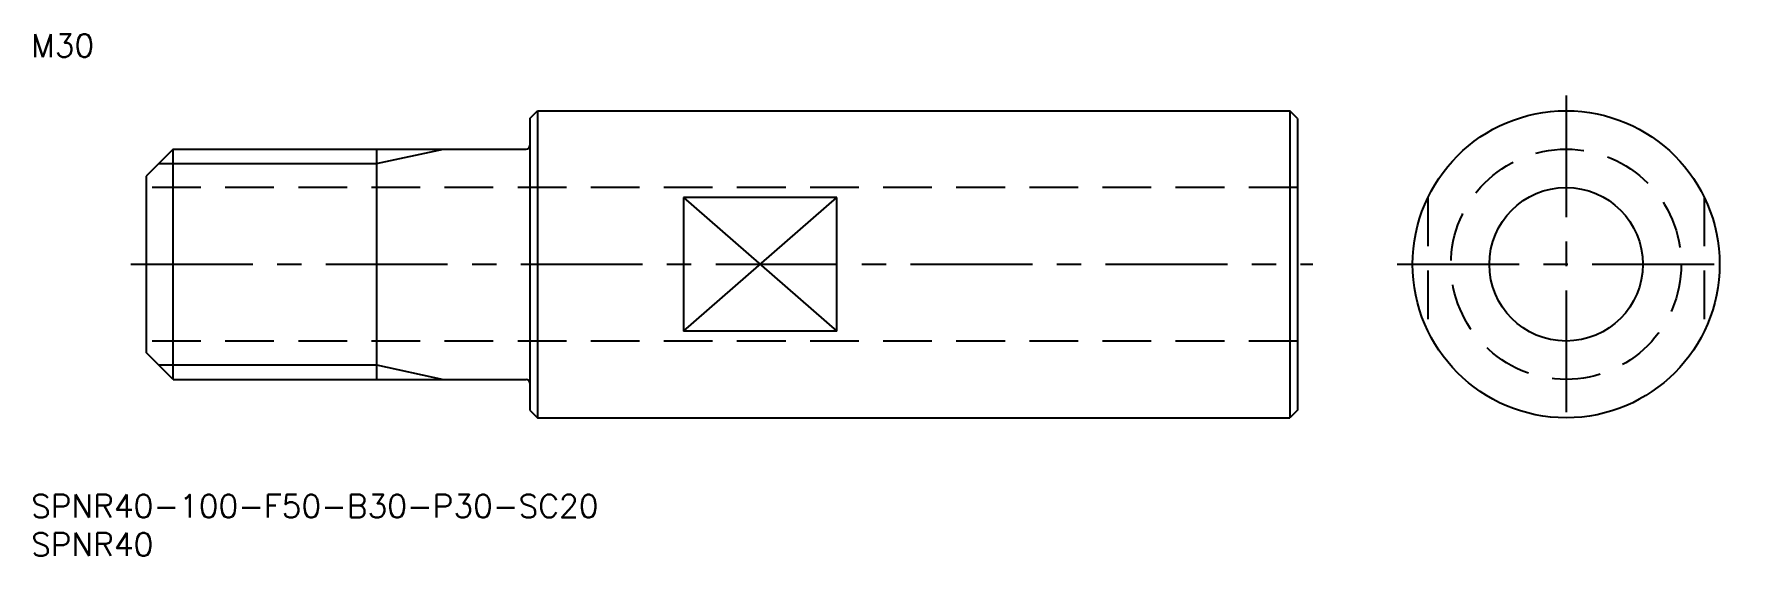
# Model space of a CAD drawing. Extents: x 0 to 222, y -8 to 60.
import ezdxf

# ---------------------------------------------------------------- set-up
doc = ezdxf.new("R2010")
doc.units = 0
doc.header["$LTSCALE"] = 0.5
doc.linetypes.add('CENTER', pattern=[50.8, 31.75, -6.35, 6.35, -6.35])
doc.linetypes.add('DASHED', pattern=[19.05, 12.7, -6.35])
for name, color, linetype in [('MSM_CENTER', 1, 'CENTER'), ('MSM_CONTINUOUS', 7, 'CONTINUOUS'), ('MSM_DASHED', 4, 'DASHED'), ('MSM_NARROW', 5, 'CONTINUOUS'), ('MSM_PART_NUMBER', 7, 'CONTINUOUS')]:
    doc.layers.add(name, color=color, linetype=linetype)
doc.styles.get("Standard").update_dxf_attribs({"font": 'txt.shx', "height": 1, "bigfont": 'bigfont.shx'})

# ---------------------------------------------------------------- blocks, each defined once
blk = doc.blocks.new('*U4')
at = {"layer": 'MSM_PART_NUMBER'}
blk.add_text('SPNR40-100-F50-B30-P30-SC20', height=3, dxfattribs=at).set_placement((0, -3))
blk = doc.blocks.new('*U5')
at = {"layer": 'MSM_PART_NUMBER'}
blk.add_text('SPNR40', height=3, dxfattribs=at).set_placement((0, -8))
blk = doc.blocks.new('*U6')
at = {"layer": 'MSM_PART_NUMBER'}
blk.add_text('M30', height=3, dxfattribs=at).set_placement((0, 57))

msp = doc.modelspace()

# ---------------------------------------------------------------- linework, layer by layer
at = {"layer": 'MSM_CENTER'}
for p, q in [((200, 52), (200, 8)), ((13, 30), (167, 30)), ((178, 30), (222, 30))]:
    msp.add_line(p, q, dxfattribs=at)
at = {"layer": 'MSM_CONTINUOUS'}
for p, q in [((65, 49), (66, 50)), ((65, 49), (65, 11)), ((66, 50), (164, 50)), ((66, 50), (66, 10)), ((164, 50), (164, 10)), ((165, 49), (164, 50)), ((165, 49), (165, 11)), ((18.5, 45), (15, 41.5)), ((18.5, 45), (64.5, 45)), ((18.5, 15), (18.5, 45)), ((45, 45), (45, 15)), ((15, 41.5), (15, 18.5)), ((85, 38.72), (85, 21.28)), ((105, 38.72), (85, 38.72)), ((105, 21.28), (105, 38.72)), ((105, 21.28), (85, 21.28)), ((18.5, 15), (15, 18.5)), ((18.5, 15), (64.5, 15)), ((65, 11), (66, 10)), ((66, 10), (164, 10)), ((165, 11), (164, 10))]:
    msp.add_line(p, q, dxfattribs=at)
for radius in [20, 10]:
    msp.add_circle((200, 30), radius, dxfattribs=at)
for centre, start, end in [((64.5, 45.5), 270, 0), ((64.5, 14.5), 0, 90)]:
    msp.add_arc(centre, 0.5, start, end, dxfattribs=at)
at = {"layer": 'MSM_DASHED'}
for p, q in [((165, 40), (15, 40)), ((182, 38.72), (182, 21.28)), ((218, 38.72), (218, 21.28)), ((165, 20), (15, 20))]:
    msp.add_line(p, q, dxfattribs=at)
msp.add_circle((200, 30), 15, dxfattribs=at)
at = {"layer": 'MSM_NARROW'}
for p, q in [((45, 43.11), (53.75, 45)), ((16.61, 43.11), (45, 43.11)), ((85, 21.28), (105, 38.72)), ((85, 38.72), (105, 21.28)), ((16.61, 16.89), (45, 16.89)), ((45, 16.89), (53.75, 15))]:
    msp.add_line(p, q, dxfattribs=at)

# ---------------------------------------------------------------- block references
at = {"layer": 'MSM_CONTINUOUS'}
for name in ['*U6', '*U4', '*U5']:
    msp.add_blockref(name, (0, 0), dxfattribs=at)

doc.saveas('drawing.dxf')
